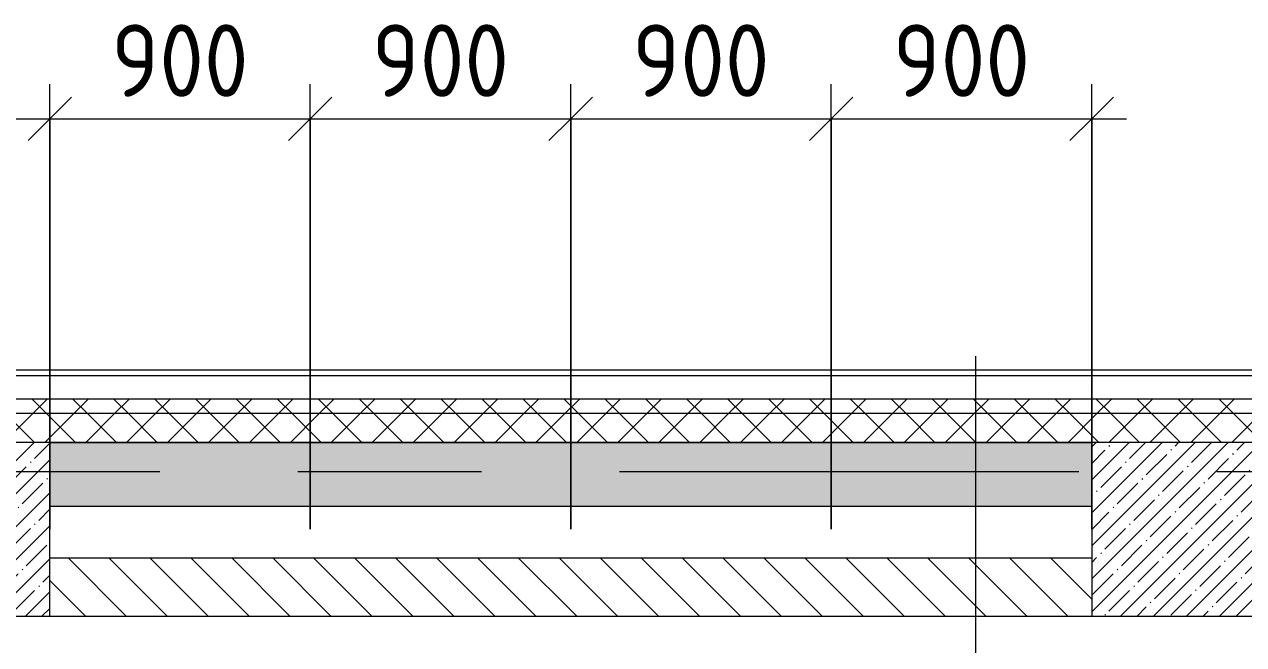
# Model space of a CAD drawing. Header units: millimetres. Extents: x -3724 to 231642, y -8553 to 29017.
# Drawn here: x 224035 to 228248, y 26401 to 28545 of the extents above; entities that cross this region are included whole.
import ezdxf

# ---------------------------------------------------------------- set-up
doc = ezdxf.new("R2010")
doc.units = ezdxf.units.MM
doc.linetypes.add('Осевая', pattern=[3175, 635, -476.25, 1587.5, -476.25])
for name, color, linetype, lineweight in [('A-ANNO-DIMS', 7, 'Continuous', 9), ('A-ANNO-DIMS-100', 7, 'Continuous', 9), ('A-WALL', 7, 'Continuous', 9), ('I-WALL', 7, 'Continuous', 9), ('S-COLS', 7, 'Continuous', 9), ('Оси', 7, 'Continuous', 9), ('Оси-2', 7, 'Осевая', 9)]:
    doc.layers.add(name, color=color, linetype=linetype, lineweight=lineweight)
doc.layers.add('A-WALL-1', color=9, linetype='Continuous', lineweight=9, true_color=0x808080)
doc.layers.add('A-WALL-FNSH-1', color=9, linetype='Continuous', lineweight=9, true_color=0x808080)
doc.styles.add('ISOCPEUR', font='isocpeur.ttf', dxfattribs={"width": 0.9, "height": 250})
doc.dimstyles.new('ISO-2_5_0_9К_БОЛЬШОЙ', dxfattribs={"dimscale": 304.8, "dimtxt": 248.995294, "dimasz": 0.492126, "dimexe": 0.393701, "dimexo": 0.984252, "dimgap": 0, "dimtad": 1, "dimdec": 0, "dimrnd": 10, "dimzin": 0, "dimdsep": 46, "dimtxsty": 'ISOCPEUR', "dimblk1": 'OBLIQUE', "dimblk2": 'OBLIQUE', "dimsah": 1, "dimcen": 0.09, "dimdle": 0.393701, "dimazin": 0, "dimtfac": 1, "dimtdec": 4, "dimtix": 1, "dimtmove": 0, "dimatfit": 3, "dimfxl": 1, "dimtvp": 1, "dimtolj": 1, "dimtzin": 0, "dimarcsym": 2})
pattern_1 = [(45, (197712.85, 0), (-70.71068, 70.71068), []), (135, (197712.85, 0), (-70.71068, -70.71068), [])]

# ---------------------------------------------------------------- blocks, each defined once
blk = doc.blocks.new('BSC_Колонна _Прямоугольная - 600х600-V290-План мебели_ фрагмент 1')
at = {"layer": 'S-COLS'}
h = blk.add_hatch(dxfattribs=at)
h.set_pattern_fill('FP_11', color=256, style=0, pattern_type=2)
h.set_pattern_definition([(45, (-26110, -26800), (-57.02463, 57.02463), []), (45, (-26052.975, -26800), (-57.02463, 57.02463), [100.806, -20.161, 3.353, -16.808])])
h.paths.add_polyline_path([(300, -300), (300, 300), (-300, 300), (-300, -300)])
for p, q in [((300, 300), (-300, 300)), ((-300, 300), (-300, -300)), ((300, -300), (300, 300)), ((-300, -300), (300, -300))]:
    blk.add_line(p, q, dxfattribs=at)
blk = doc.blocks.new('BSC_Колонна _Прямоугольная - 600х600-V292-План мебели_ фрагмент 1')
at = {"layer": 'S-COLS'}
h = blk.add_hatch(dxfattribs=at)
h.set_pattern_fill('FP_37', color=256, style=0, pattern_type=2)
h.set_pattern_definition([(45, (-30310, -26800), (-57.02463, 57.02463), []), (45, (-30252.975, -26800), (-57.02463, 57.02463), [100.806, -20.161, 3.353, -16.808])])
h.paths.add_polyline_path([(300, -300), (300, 300), (-300, 300), (-300, -300), (299, -300)])
for p, q in [((300, 300), (-300, 300)), ((-300, 300), (-300, -300)), ((300, -300), (300, 300)), ((-300, -300), (300, -300))]:
    blk.add_line(p, q, dxfattribs=at)
blk = doc.blocks.new('DIMBLOCK151-План мебели_ фрагмент 1')
at = {"layer": 'A-ANNO-DIMS-100'}
for p, q in [((223222.9, 26800), (223222.9, 28338.1)), ((224122.9, 26800), (224122.9, 28338.1)), ((223222.9, 28218.1), (224122.9, 28218.1)), ((223222.9, 28218.1), (223222.9, 26800)), ((224122.9, 28218.1), (224122.9, 26800))]:
    blk.add_line(p, q, dxfattribs=at)
at = {"layer": 'A-ANNO-DIMS-100', "lineweight": 20}
for p, q in [((223222.9, 28218.1), (223297.9, 28293.1)), ((224122.9, 28218.1), (224197.9, 28293.1)), ((223222.9, 28218.1), (223147.9, 28143.1)), ((224122.9, 28218.1), (224047.9, 28143.1))]:
    blk.add_line(p, q, dxfattribs=at)
at = {"layer": 'A-ANNO-DIMS-100', "color": 0, "insert": (223435.8, 28544.7), "char_height": 250, "width": 568.858, "attachment_point": 1, "line_spacing_factor": 1.149209, "style": 'ISOCPEUR'}
blk.add_mtext('900', dxfattribs=at)
blk = doc.blocks.new('_Oblique')
at = {"color": 0, "linetype": 'ByBlock', "lineweight": -2}
blk.add_line((-0.5, -0.5), (0.5, 0.5), dxfattribs=at)
blk = doc.blocks.new('DIMBLOCK152-План мебели_ фрагмент 1')
at = {"layer": 'A-ANNO-DIMS-100'}
for p, q in [((224122.9, 26800), (224122.9, 28338.1)), ((225022.9, 26800), (225022.9, 28338.1)), ((224122.9, 28218.1), (225022.9, 28218.1)), ((224122.9, 28218.1), (224122.9, 26800)), ((225022.9, 28218.1), (225022.9, 26800))]:
    blk.add_line(p, q, dxfattribs=at)
at = {"layer": 'A-ANNO-DIMS-100', "lineweight": 20}
for p, q in [((224122.9, 28218.1), (224197.9, 28293.1)), ((225022.9, 28218.1), (225097.9, 28293.1)), ((224122.9, 28218.1), (224047.9, 28143.1)), ((225022.9, 28218.1), (224947.9, 28143.1))]:
    blk.add_line(p, q, dxfattribs=at)
at = {"layer": 'A-ANNO-DIMS-100', "color": 0, "insert": (224335.8, 28544.7), "char_height": 250, "width": 568.858, "attachment_point": 1, "line_spacing_factor": 1.149209, "style": 'ISOCPEUR'}
blk.add_mtext('900', dxfattribs=at)
blk = doc.blocks.new('DIMBLOCK153-План мебели_ фрагмент 1')
at = {"layer": 'A-ANNO-DIMS-100'}
for p, q in [((225022.9, 26800), (225022.9, 28338.1)), ((225922.9, 26800), (225922.9, 28338.1)), ((225022.9, 28218.1), (225922.9, 28218.1)), ((225022.9, 28218.1), (225022.9, 26800)), ((225922.9, 28218.1), (225922.9, 26800))]:
    blk.add_line(p, q, dxfattribs=at)
at = {"layer": 'A-ANNO-DIMS-100', "lineweight": 20}
for p, q in [((225022.9, 28218.1), (225097.9, 28293.1)), ((225922.9, 28218.1), (225997.9, 28293.1)), ((225022.9, 28218.1), (224947.9, 28143.1)), ((225922.9, 28218.1), (225847.9, 28143.1))]:
    blk.add_line(p, q, dxfattribs=at)
at = {"layer": 'A-ANNO-DIMS-100', "color": 0, "insert": (225235.8, 28544.7), "char_height": 250, "width": 568.858, "attachment_point": 1, "line_spacing_factor": 1.149209, "style": 'ISOCPEUR'}
blk.add_mtext('900', dxfattribs=at)
blk = doc.blocks.new('DIMBLOCK154-План мебели_ фрагмент 1')
at = {"layer": 'A-ANNO-DIMS-100'}
for p, q in [((225922.9, 26800), (225922.9, 28338.1)), ((226822.9, 26800), (226822.9, 28338.1)), ((225922.9, 28218.1), (226822.9, 28218.1)), ((225922.9, 28218.1), (225922.9, 26800)), ((226822.9, 28218.1), (226822.9, 26800))]:
    blk.add_line(p, q, dxfattribs=at)
at = {"layer": 'A-ANNO-DIMS-100', "lineweight": 20}
for p, q in [((225922.9, 28218.1), (225997.9, 28293.1)), ((226822.9, 28218.1), (226897.9, 28293.1)), ((225922.9, 28218.1), (225847.9, 28143.1)), ((226822.9, 28218.1), (226747.9, 28143.1))]:
    blk.add_line(p, q, dxfattribs=at)
at = {"layer": 'A-ANNO-DIMS-100', "color": 0, "insert": (226135.8, 28544.7), "char_height": 250, "width": 568.858, "attachment_point": 1, "line_spacing_factor": 1.149209, "style": 'ISOCPEUR'}
blk.add_mtext('900', dxfattribs=at)
blk = doc.blocks.new('DIMBLOCK155-План мебели_ фрагмент 1')
at = {"layer": 'A-ANNO-DIMS-100'}
for p, q in [((226822.9, 26800), (226822.9, 28338.1)), ((227722.9, 26800), (227722.9, 28338.1)), ((226822.9, 28218.1), (227842.9, 28218.1)), ((226822.9, 28218.1), (226822.9, 26800)), ((227722.9, 28218.1), (227722.9, 26800))]:
    blk.add_line(p, q, dxfattribs=at)
at = {"layer": 'A-ANNO-DIMS-100', "lineweight": 20}
for p, q in [((226822.9, 28218.1), (226897.9, 28293.1)), ((227722.9, 28218.1), (227797.9, 28293.1)), ((226822.9, 28218.1), (226747.9, 28143.1)), ((227722.9, 28218.1), (227647.9, 28143.1))]:
    blk.add_line(p, q, dxfattribs=at)
at = {"layer": 'A-ANNO-DIMS-100', "color": 0, "insert": (227035.8, 28544.7), "char_height": 250, "width": 568.858, "attachment_point": 1, "line_spacing_factor": 1.149209, "style": 'ISOCPEUR'}
blk.add_mtext('900', dxfattribs=at)

msp = doc.modelspace()

# ---------------------------------------------------------------- hatches: boundary and pattern name
at = {"layer": 'A-WALL'}
h = msp.add_hatch(dxfattribs=at)
h.set_pattern_fill('FP_6', color=256, style=0, pattern_type=2)
h.set_pattern_definition(pattern_1)
h.paths.add_polyline_path([(231323.4, 27200), (231422.9, 27200), (231422.9, 27250), (211422.9, 27250), (211422.9, 27200), (231322.9, 27200)])
h = msp.add_hatch(dxfattribs=at)
h.set_pattern_fill('FP_6', color=256, style=0, pattern_type=2)
h.set_pattern_definition(pattern_1)
h.paths.add_polyline_path([(231006.1, 27100), (231322.9, 27100), (231322.9, 27200), (211422.9, 27200), (211422.9, 27100), (230722.9, 27100)])
at = {"layer": 'I-WALL'}
h = msp.add_hatch(dxfattribs=at)
h.set_pattern_fill('FP_1', color=256, style=0, pattern_type=2)
h.set_pattern_definition([(45, (197712.85, 0), (-57.02463, 57.02463), []), (45, (197769.88, 0), (-57.02463, 57.02463), [100.806, -20.161, 3.353, -16.808])])
h.paths.add_polyline_path([(230371.4, 26880), (230722.9, 26880), (230722.9, 27100), (228322.9, 27100), (228322.9, 26880), (229102.2, 26880)])
h.paths.add_polyline_path([(226563.7, 26880), (227722.9, 26880), (227722.9, 27100), (224122.9, 27100), (224122.9, 26880)])
h.paths.add_polyline_path([(223522.9, 26880), (223522.9, 27100), (220222.9, 27100), (220222.9, 26880), (221486.6, 26880)])
h = msp.add_hatch(dxfattribs=at)
h.set_pattern_fill('FP_16', color=256, style=0, pattern_type=2)
h.set_pattern_definition([(135, (197712.85, 0), (-70.71068, -70.71068), [])])
h.paths.add_polyline_path([(224122.9, 26500), (227722.9, 26501), (227722.9, 26700), (224122.9, 26700), (224122.9, 26500.5)])

# ---------------------------------------------------------------- linework, layer by layer
at = {"layer": 'A-WALL'}
for p, q in [((231552.9, 27330), (211332.6, 27330)), ((231472.9, 27250), (211332.6, 27250)), ((231422.9, 27200), (211332.6, 27200)), ((227722.9, 27100), (224122.9, 27100))]:
    msp.add_line(p, q, dxfattribs=at)
at = {"layer": 'A-WALL-1'}
for p, q in [((224122.9, 27100), (227722.9, 27100)), ((224122.9, 26880), (227722.9, 26880)), ((227722.9, 26700), (224122.9, 26700)), ((224122.9, 26500), (227722.9, 26500))]:
    msp.add_line(p, q, dxfattribs=at)
at = {"layer": 'A-WALL-FNSH-1'}
msp.add_line((231572.9, 27350), (211332.6, 27350), dxfattribs=at)
at = {"layer": 'Оси'}
msp.add_line((227322.9, 24898.1), (227322.9, 27398.1), dxfattribs=at)
at = {"layer": 'Оси-2'}
msp.add_line((212280.1, 27000), (229052.9, 27000), dxfattribs=at)

# ---------------------------------------------------------------- block references
at = {"layer": 'S-COLS'}
for name, p in [('BSC_Колонна _Прямоугольная - 600х600-V290-План мебели_ фрагмент 1', (223822.9, 26800)), ('BSC_Колонна _Прямоугольная - 600х600-V292-План мебели_ фрагмент 1', (228022.9, 26800))]:
    msp.add_blockref(name, p, dxfattribs=at)

# ---------------------------------------------------------------- dimensions: what is measured, and where the dimension line sits
at = {"layer": 'A-ANNO-DIMS'}
for base, p1, p2, picture, middle in [((224122.9, 28218.1), (223222.9, 26500), (224122.9, 26500), 'DIMBLOCK151-План мебели_ фрагмент 1', (223672.9, 28343.1)), ((225022.9, 28218.1), (224122.9, 26500), (225022.9, 26500), 'DIMBLOCK152-План мебели_ фрагмент 1', (224572.9, 28343.1)), ((225922.9, 28218.1), (225022.9, 26500), (225922.9, 26500), 'DIMBLOCK153-План мебели_ фрагмент 1', (225472.9, 28343.1)), ((226822.9, 28218.1), (225922.9, 26500), (226822.9, 26500), 'DIMBLOCK154-План мебели_ фрагмент 1', (226372.9, 28343.1)), ((227722.9, 28218.1), (226822.9, 26500), (227722.9, 26500), 'DIMBLOCK155-План мебели_ фрагмент 1', (227272.9, 28343.1))]:
    dim = msp.add_linear_dim(base=base, p1=p1, p2=p2, dimstyle='ISO-2_5_0_9К_БОЛЬШОЙ', override={"dimpost": '<>', "dimfxl": 900}, dxfattribs=at)
    dim.commit()
    dim.dimension.update_dxf_attribs({"geometry": picture, "text_midpoint": middle})

doc.saveas('drawing.dxf')
